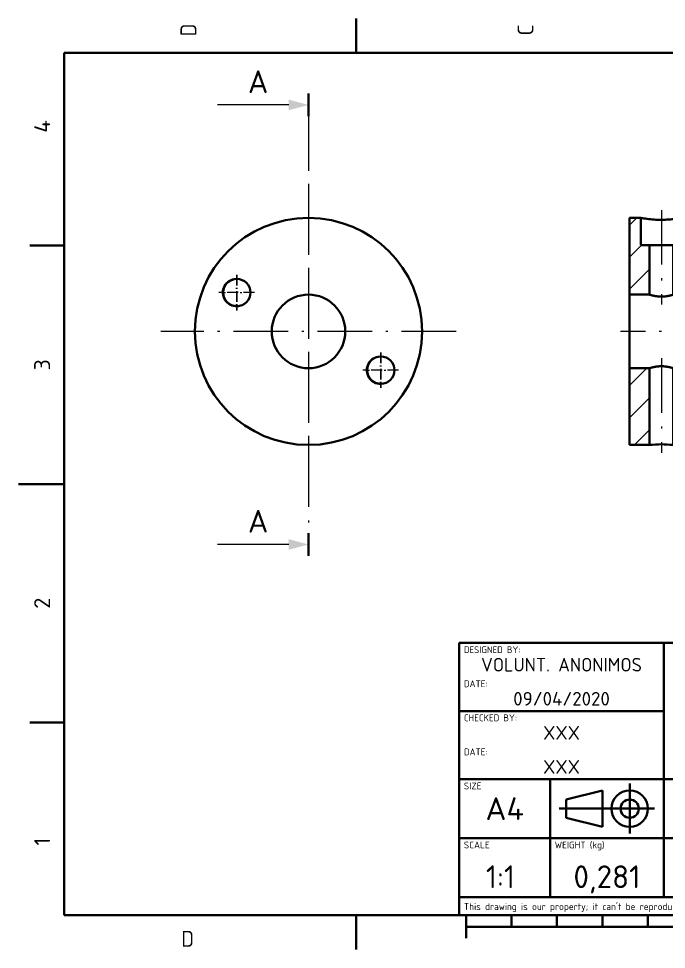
# Model space of a CAD drawing. Extents: x 0 to 297, y 0 to 210.
# Drawn here: x 0 to 142.6, y 2.5 to 207.5 of the extents above; entities that cross this region are included whole.
import ezdxf
from ezdxf.enums import TextEntityAlignment as Align

# ---------------------------------------------------------------- set-up
doc = ezdxf.new("R2010")
doc.units = 0
doc.linetypes.add('DASHDOT', pattern=[18.5, 12, -3, 0.5, -3])
doc.layers.get('0').update_dxf_attribs({"lineweight": 13})
doc.styles.get("Standard").update_dxf_attribs({"font": 'isocp.shx'})

# ---------------------------------------------------------------- blocks, each defined once
blk = doc.blocks.new('BLOCK1177')
at = {"color": 7, "lineweight": 18, "width": 0.933333}
blk.add_text('D', height=3.5, dxfattribs=at).set_placement((35.799999, 3.076224), (38.599998, 3.076224), align=Align.FIT)
blk = doc.blocks.new('BLOCK1179')
at = {"color": 7, "lineweight": 18, "width": 0.815852}
blk.add_text('C', height=3.5, rotation=90, dxfattribs=at).set_placement((113.323776, 203.77623), (113.323776, 206.223785), align=Align.FIT)
blk = doc.blocks.new('BLOCK1181')
at = {"color": 7, "lineweight": 18, "width": 0.933334}
blk.add_text('D', height=3.5, rotation=90, dxfattribs=at).set_placement((39.123775, 203.600006), (39.123775, 206.400009), align=Align.FIT)
blk = doc.blocks.new('BLOCK1183')
at = {"color": 7, "lineweight": 18, "width": 0.863843}
blk.add_text('3', height=3.5, rotation=90, dxfattribs=at).set_placement((6.923776, 130.02623), (6.923776, 132.473785), align=Align.FIT)
blk = doc.blocks.new('BLOCK1185')
at = {"color": 7, "lineweight": 18, "width": 0.863843}
blk.add_text('2', height=3.5, rotation=90, dxfattribs=at).set_placement((6.923776, 77.526222), (6.923776, 79.973778), align=Align.FIT)
blk = doc.blocks.new('BLOCK1187')
at = {"color": 7, "lineweight": 18, "width": 0.933334}
blk.add_text('4', height=3.5, rotation=90, dxfattribs=at).set_placement((6.923776, 182.350006), (6.923776, 185.150009), align=Align.FIT)
blk = doc.blocks.new('BLOCK1189')
at = {"color": 7, "lineweight": 18, "width": 0.953211}
blk.add_text('1', height=3.5, rotation=90, dxfattribs=at).set_placement((6.923776, 25.376225), (6.923776, 27.123777), align=Align.FIT)
blk = doc.blocks.new('BLOCK1190')
at = {"color": 7, "lineweight": 18, "width": 0.779092}
blk.add_text("This drawing is our property; it can't be reproduced or communicated without our written agreement.", height=1.5, dxfattribs=at).set_placement((98, 11.175525), (192.437073, 11.175525), align=Align.FIT)
blk = doc.blocks.new('BLOCK1191')
at = {"color": 7, "lineweight": 18, "width": 0.857432}
blk.add_text('SCALE', height=1.5, dxfattribs=at).set_placement((98, 24.751049), (103.695801, 24.751049), align=Align.FIT)
blk = doc.blocks.new('BLOCK1192')
at = {"color": 7, "lineweight": 18, "width": 0.631999}
blk.add_text('  1:1', height=5, dxfattribs=at).set_placement((96.755241, 16), (109.244751, 16), align=Align.FIT)
blk = doc.blocks.new('BLOCK1193')
at = {"color": 7, "lineweight": 18, "width": 0.802234}
blk.add_text('WEIGHT (kg)', height=1.5, dxfattribs=at).set_placement((118, 24.751049), (128.944763, 24.751049), align=Align.FIT)
blk = doc.blocks.new('BLOCK1194')
at = {"color": 7, "lineweight": 18, "width": 0.763999}
blk.add_text('0,281', height=5, dxfattribs=at).set_placement((122.132866, 16), (136.867126, 16), align=Align.FIT)
blk = doc.blocks.new('BLOCK1199')
at = {"color": 7, "lineweight": 18, "width": 0.839548}
blk.add_text('SIZE', height=1.5, dxfattribs=at).set_placement((98, 37.751049), (101.897903, 37.751049), align=Align.FIT)
blk = doc.blocks.new('BLOCK1200')
at = {"color": 7, "lineweight": 18, "width": 0.991259}
blk.add_text('A4', height=5, dxfattribs=at).set_placement((102.751747, 31), (111.248253, 31), align=Align.FIT)
blk = doc.blocks.new('BLOCK1202')
at = {"color": 7, "lineweight": 18, "width": 0.77958}
blk.add_text('CHECKED BY:', height=1.5, dxfattribs=at).set_placement((98, 52.751049), (109.693703, 52.751049), align=Align.FIT)
blk = doc.blocks.new('BLOCK1203')
at = {"color": 7, "lineweight": 18, "width": 0.993964}
blk.add_text('XXX', height=3, dxfattribs=at).set_placement((115.453148, 48.700001), (123.546852, 48.700001), align=Align.FIT)
blk = doc.blocks.new('BLOCK1204')
at = {"color": 7, "lineweight": 18, "width": 0.9182}
blk.add_text('DATE:', height=1.5, dxfattribs=at).set_placement((98, 45.251049), (103.246857, 45.251049), align=Align.FIT)
blk = doc.blocks.new('BLOCK1205')
at = {"color": 7, "lineweight": 18, "width": 0.993964}
blk.add_text('XXX', height=3, dxfattribs=at).set_placement((115.453148, 41.200001), (123.546852, 41.200001), align=Align.FIT)
blk = doc.blocks.new('BLOCK1206')
at = {"color": 7, "lineweight": 18, "width": 0.802887}
blk.add_text('DESIGNED BY:', height=1.5, dxfattribs=at).set_placement((98, 67.751053), (110.444756, 67.751053), align=Align.FIT)
blk = doc.blocks.new('BLOCK1207')
at = {"color": 7, "lineweight": 18, "width": 0.817531}
blk.add_text('VOLUNT. ANONIMOS', height=3, dxfattribs=at).set_placement((101.80629, 63.700001), (137.193695, 63.700001), align=Align.FIT)
blk = doc.blocks.new('BLOCK1208')
at = {"color": 7, "lineweight": 18, "width": 0.9182}
blk.add_text('DATE:', height=1.5, dxfattribs=at).set_placement((98, 60.251049), (103.246857, 60.251049), align=Align.FIT)
blk = doc.blocks.new('BLOCK1209')
at = {"color": 7, "lineweight": 18, "width": 0.741134}
blk.add_text('09/04/2020', height=3, dxfattribs=at).set_placement((108.859436, 56.200001), (130.140564, 56.200001), align=Align.FIT)
blk = doc.blocks.new('BLOCK1229')
at = {"color": 7, "lineweight": 35}
for p, q in [((-102.083084, 316.367462), (-102.083084, 311.367462)), ((-102.083084, 214.564926), (-102.083084, 219.564926))]:
    blk.add_line(p, q, dxfattribs=at)
at = {"color": 7, "lineweight": 18}
for p, q in [((-106.429749, 313.867462), (-122.083084, 313.867462)), ((-106.429749, 217.064926), (-122.083084, 217.064926))]:
    blk.add_line(p, q, dxfattribs=at)
at = {"color": 7, "linetype": 'DASHDOT', "lineweight": 18}
blk.add_line((-102.083084, 311.367462), (-102.083084, 219.564926), dxfattribs=at)
at = {"color": 7, "lineweight": 18}
for points in [[(-106.429749, 312.702789), (-102.083084, 313.867462), (-106.429749, 315.032135)], [(-106.429749, 215.900238), (-102.083084, 217.064926), (-106.429749, 218.229614)]]:
    blk.add_solid(points, dxfattribs=at)
at = {"color": 7, "lineweight": 18, "width": 1.110901}
for p, p2 in [((-115.416283, 316.492462), (-110.919777, 316.492462)), ((-115.416283, 219.689926), (-110.919777, 219.689926))]:
    blk.add_text('A', height=5, dxfattribs=at).set_placement(p, p2, align=Align.FIT)
blk = doc.blocks.new('BLOCK1230')
at = {"color": 7, "linetype": 'DASHDOT', "lineweight": 18}
for p, q in [((-102.083084, 296.486053), (-102.083084, 231.486069)), ((-69.583084, 263.986053), (-134.583084, 263.986053))]:
    blk.add_line(p, q, dxfattribs=at)
blk = doc.blocks.new('BLOCK1231')
at = {"color": 7, "linetype": 'DASHDOT', "lineweight": 18, "ltscale": 0.195}
for p, q in [((-86.240601, 259.341125), (-86.240601, 251.541122)), ((-82.340607, 255.441132), (-90.140602, 255.441132))]:
    blk.add_line(p, q, dxfattribs=at)
blk = doc.blocks.new('BLOCK1232')
at = {"color": 7, "linetype": 'DASHDOT', "lineweight": 18, "ltscale": 0.195}
for p, q in [((-117.925568, 276.430969), (-117.925568, 268.630981)), ((-114.025566, 272.530975), (-121.825562, 272.530975))]:
    blk.add_line(p, q, dxfattribs=at)
blk = doc.blocks.new('BLOCK1233')
at = {"color": 7, "linetype": 'DASHDOT', "lineweight": 18, "ltscale": 0.195}
for p, q in [((-117.842484, 276.444916), (-117.842484, 268.644897)), ((-113.942482, 272.544922), (-121.742485, 272.544922))]:
    blk.add_line(p, q, dxfattribs=at)
blk = doc.blocks.new('BLOCK1234')
at = {"color": 7, "linetype": 'DASHDOT', "lineweight": 18, "ltscale": 0.195}
for p, q in [((-86.157524, 259.355072), (-86.157524, 251.555069)), ((-82.257523, 255.455063), (-90.057518, 255.455063))]:
    blk.add_line(p, q, dxfattribs=at)
blk = doc.blocks.new('BLOCK1235')
at = {"color": 7, "lineweight": 35}
for centre, radius in [((-102.083083, 263.986064), 25), ((-117.842482, 272.544912), 3), ((-102.083083, 263.986064), 8.1), ((-86.157521, 255.455065), 3)]:
    blk.add_circle(centre, radius, dxfattribs=at)
for centre in [(-117.925564, 272.530976), (-86.240604, 255.441128)]:
    blk.add_arc(centre, 3, 98.71488, 280.323757, dxfattribs=at)
blk = doc.blocks.new('BLOCK1239')
at = {"color": 7, "lineweight": 35}
for p, q in [((-49.5, 288.99), (-52, 288.99)), ((-52, 288.99), (-52, 272.09)), ((-49.5, 288.99), (-49.5, 282.99)), ((-40.5, 288.99), (-40.5, 282.99)), ((-32, 288.99), (-40.5, 288.99)), ((-32, 288.99), (-32, 272.09)), ((-47.6, 282.99), (-49.5, 282.99)), ((-47.6, 282.99), (-42.4, 282.99)), ((-47.6, 282.99), (-47.6, 272.09)), ((-40.5, 282.99), (-42.4, 282.99)), ((-42.4, 282.99), (-42.4, 272.09)), ((-52, 272.09), (-52, 263.99)), ((-47.6, 272.09), (-52, 272.09)), ((-32, 272.09), (-42.4, 272.09)), ((-32, 272.09), (-32, 263.99)), ((-52, 263.99), (-52, 255.89)), ((-32, 263.99), (-32, 255.89)), ((-25, 258.46), (-32, 258.46)), ((-24, 257.46), (-24, 257.06)), ((-24, 257.06), (-24, 253.46)), ((-52, 255.89), (-52, 238.99)), ((-47.6, 255.89), (-52, 255.89)), ((-47.6, 255.89), (-47.6, 254.99)), ((-47.6, 238.99), (-47.6, 254.99)), ((-32, 255.89), (-42.4, 255.89)), ((-42.4, 255.89), (-42.4, 254.99)), ((-42.4, 238.99), (-42.4, 254.99)), ((-32, 255.89), (-32, 238.99)), ((-25, 252.46), (-32, 252.46)), ((-47.6, 238.99), (-52, 238.99)), ((-32, 238.99), (-42.4, 238.99))]:
    blk.add_line(p, q, dxfattribs=at)
for centre, radius, start, end in [((-44.78, 315.23), 26.66, 259.8038, 262.6698), ((-44.99, 313.59), 25.02, 262.6584, 269.9667), ((-45.01, 313.6), 25.02, 270.034, 277.3414), ((-45.23, 315.29), 26.73, 277.3335, 280.1928), ((-25, 257.46), 1, 0, 90), ((-25, 253.46), 1, 270, 360), ((-45, 214.12), 25, 84.0309, 95.9691)]:
    blk.add_arc(centre, radius, start, end, dxfattribs=at)
for points, knots in [([(-47.6, 272.09), (-47.59, 272.08), (-47.59, 272.08), (-47.49, 272.05), (-47.44, 272.04), (-47.38, 272.02), (-47.32, 272), (-47.07, 271.93), (-46.75, 271.85), (-46.51, 271.8), (-45.82, 271.68), (-45.06, 271.64), (-44.6, 271.65), (-43.85, 271.72), (-43.19, 271.86), (-42.96, 271.92), (-42.74, 271.98), (-42.58, 272.03), (-42.42, 272.08), (-42.41, 272.08), (-42.4, 272.09)], [0, 0, 0, 0, 0, 0, 0.120241, 0.120241, 0.120241, 1.114911, 1.114911, 1.114911, 3.586756, 3.586756, 3.586756, 7.580383, 7.580383, 7.580383, 10.113946, 10.113946, 10.113946, 10.322801, 10.322801, 10.322801, 10.322801, 10.322801, 10.322801]), ([(-42.4, 255.89), (-42.41, 255.89), (-42.41, 255.89), (-42.51, 255.92), (-42.56, 255.94), (-42.62, 255.95), (-42.68, 255.97), (-42.93, 256.04), (-43.25, 256.12), (-43.5, 256.17), (-44.18, 256.29), (-44.94, 256.34), (-45.4, 256.33), (-46.15, 256.25), (-46.81, 256.11), (-47.04, 256.05), (-47.26, 255.99), (-47.42, 255.94), (-47.58, 255.89), (-47.59, 255.89), (-47.6, 255.89)], [0, 0, 0, 0, 0, 0, 0.120228, 0.120228, 0.120228, 1.114994, 1.114994, 1.114994, 3.583028, 3.583028, 3.583028, 7.576563, 7.576563, 7.576563, 10.110135, 10.110135, 10.110135, 10.318921, 10.318921, 10.318921, 10.318921, 10.318921, 10.318921])]:
    blk.add_open_spline(points, degree=5, knots=knots, dxfattribs=at)
blk = doc.blocks.new('BLOCK1241')
at = {"color": 7, "lineweight": 18}
for p, q in [((-52, 287.411255), (-50.42519, 288.986053)), ((-52, 280.340179), (-49.354122, 282.986053)), ((-52, 273.269135), (-47.599998, 277.669128))]:
    blk.add_line(p, q, dxfattribs=at)
blk = doc.blocks.new('BLOCK1243')
at = {"color": 7, "lineweight": 18}
for p, q in [((-52, 252.055923), (-48.169853, 255.886063)), ((-52, 244.984848), (-47.599998, 249.384842)), ((-50.927715, 238.986069), (-47.599998, 242.313782))]:
    blk.add_line(p, q, dxfattribs=at)

msp = doc.modelspace()

# ---------------------------------------------------------------- linework, layer by layer
at = {"color": 7, "lineweight": 35}
for p, q in [((74.3, 200), (74.3, 207.5)), ((287, 200), (10, 200)), ((10, 200), (10, 10)), ((10, 157.5), (2.5, 157.5)), ((10, 105), (0, 105)), ((97, 10), (97, 70)), ((97, 70), (287, 70)), ((142, 14), (142, 70)), ((97, 55), (142, 55)), ((10, 52.5), (2.5, 52.5)), ((97, 40), (262, 40)), ((117, 14), (117, 40)), ((134.5, 28), (134.5, 39)), ((120.5, 35.5), (128.5, 37.5)), ((128.5, 37.5), (128.5, 29.5)), ((120.5, 31.5), (120.5, 35.5)), ((119, 33.5), (140, 33.5)), ((128.5, 29.5), (120.5, 31.5)), ((97, 27), (262, 27)), ((97, 14), (262, 14)), ((10, 10), (287, 10)), ((74.3, 10), (74.3, 2.5)), ((97, 10), (287, 10)), ((98.5, 10), (98.5, 5)), ((108.5, 10), (108.5, 7.5)), ((118.5, 10), (118.5, 7.5)), ((128.5, 10), (128.5, 7.5)), ((138.5, 10), (138.5, 7.5)), ((98.5, 7.5), (198.5, 7.5))]:
    msp.add_line(p, q, dxfattribs=at)
at = {"color": 7, "linetype": 'DASHDOT', "lineweight": 18}
for p, q in [((141.475174, 165.339791), (141.475174, 144.518227)), ((156.475223, 138.604653), (132.474624, 138.604653)), ((141.475174, 132.69059), (141.475174, 111.869485))]:
    msp.add_line(p, q, dxfattribs=at)
at = {"color": 7, "lineweight": 35}
for radius in [4, 2]:
    msp.add_circle((134.5, 33.5), radius, dxfattribs=at)

# ---------------------------------------------------------------- block references
at = {"lineweight": 0}
for name, p in [('BLOCK1181', (0, 0)), ('BLOCK1179', (0, 0)), ('BLOCK1229', (165.884932, -125.381401)), ('BLOCK1187', (0, 0)), ('BLOCK1230', (165.884932, -125.381401)), ('BLOCK1235', (165.884932, -125.381401)), ('BLOCK1239', (186.475174, -125.381401)), ('BLOCK1241', (186.475174, -125.381401)), ('BLOCK1232', (165.884932, -125.381401)), ('BLOCK1233', (165.884932, -125.381401)), ('BLOCK1231', (165.884932, -125.381401)), ('BLOCK1234', (165.884932, -125.381401)), ('BLOCK1183', (0, 0)), ('BLOCK1243', (186.475174, -125.381401)), ('BLOCK1185', (0, 0)), ('BLOCK1206', (0, 0)), ('BLOCK1207', (0, 0)), ('BLOCK1208', (0, 0)), ('BLOCK1209', (0, 0)), ('BLOCK1202', (0, 0)), ('BLOCK1203', (0, 0)), ('BLOCK1204', (0, 0)), ('BLOCK1205', (0, 0)), ('BLOCK1199', (0, 0)), ('BLOCK1200', (0, 0)), ('BLOCK1189', (0, 0)), ('BLOCK1191', (0, 0)), ('BLOCK1193', (0, 0)), ('BLOCK1192', (0, 0)), ('BLOCK1194', (0, 0)), ('BLOCK1190', (0, 0)), ('BLOCK1177', (0, 0))]:
    msp.add_blockref(name, p, dxfattribs=at)

doc.saveas('drawing.dxf')
